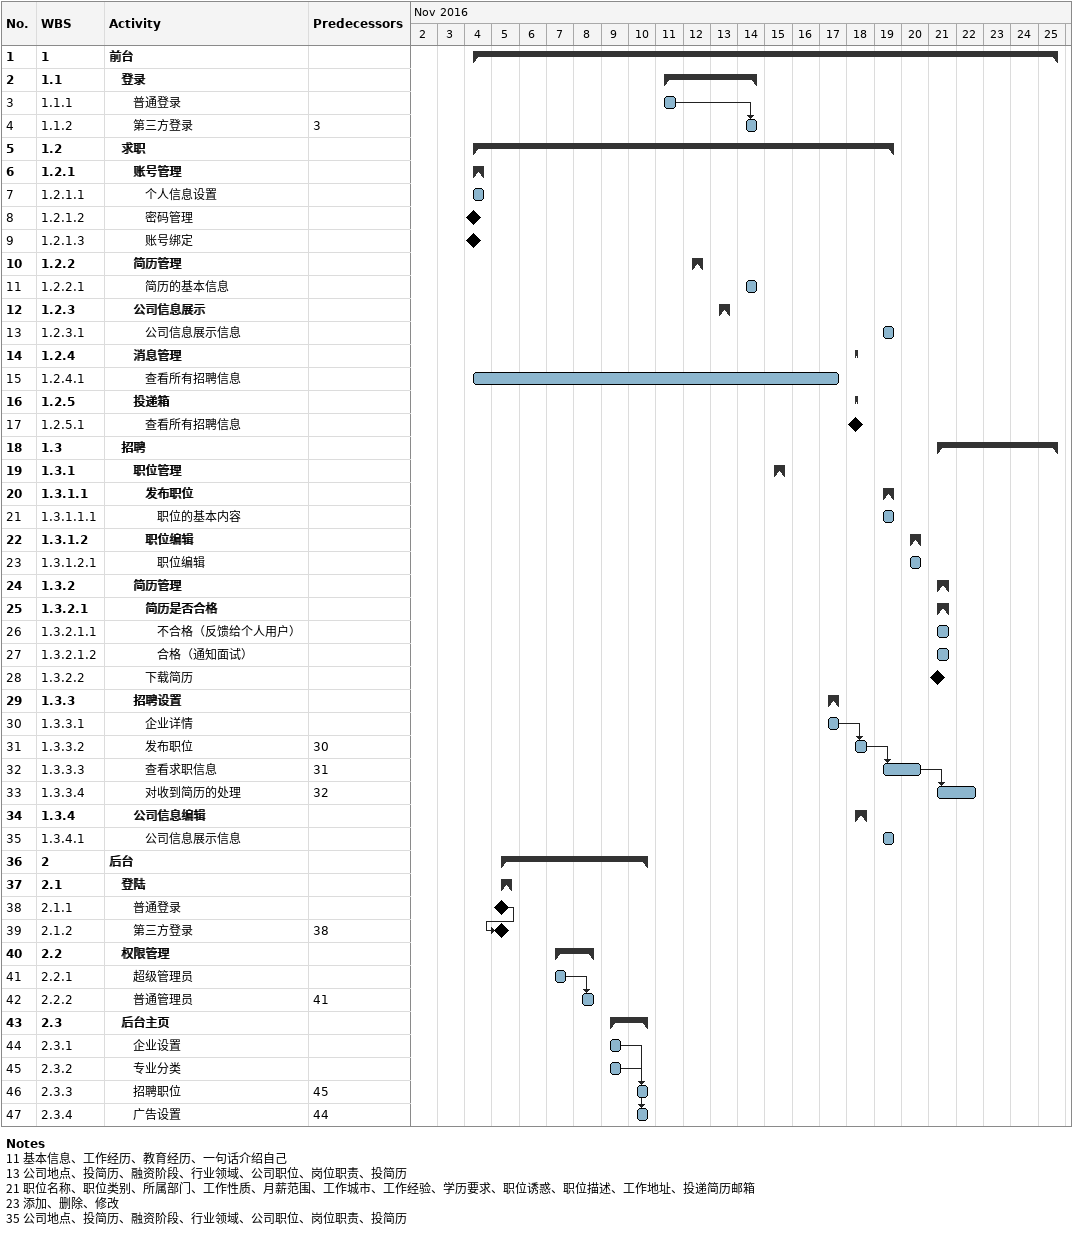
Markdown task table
| ID | WBS | Task | Start | Finish | Predecessors |
|---|---|---|---|---|---|
| 1 | 1 | **前台** | 2016-11-04 | 2016-11-25 |  |
| 2 | 1.1 | **登录** | 2016-11-11 | 2016-11-14 |  |
| 3 | 1.1.1 | 普通登录 | 2016-11-11 | 2016-11-11 |  |
| 4 | 1.1.2 | 第三方登录 | 2016-11-14 | 2016-11-14 | 3 |
| 5 | 1.2 | **求职** | 2016-11-04 | 2016-11-19 |  |
| 6 | 1.2.1 | **账号管理** | 2016-11-04 | 2016-11-04 |  |
| 7 | 1.2.1.1 | 个人信息设置 | 2016-11-04 | 2016-11-04 |  |
| 8 | 1.2.1.2 | 密码管理 (milestone) | 2016-11-04 | 2016-11-04 |  |
| 9 | 1.2.1.3 | 账号绑定 (milestone) | 2016-11-04 | 2016-11-04 |  |
| 10 | 1.2.2 | **简历管理** | 2016-11-12 | 2016-11-12 |  |
| 11 | 1.2.2.1 | 简历的基本信息 | 2016-11-14 | 2016-11-14 |  |
| 12 | 1.2.3 | **公司信息展示** | 2016-11-13 | 2016-11-13 |  |
| 13 | 1.2.3.1 | 公司信息展示信息 | 2016-11-19 | 2016-11-19 |  |
| 14 | 1.2.4 | **消息管理** | 2016-11-18 | 2016-11-18 |  |
| 15 | 1.2.4.1 | 查看所有招聘信息 | 2016-11-04 | 2016-11-17 |  |
| 16 | 1.2.5 | **投递箱** | 2016-11-18 | 2016-11-18 |  |
| 17 | 1.2.5.1 | 查看所有招聘信息 (milestone) | 2016-11-18 | 2016-11-18 |  |
| 18 | 1.3 | **招聘** | 2016-11-21 | 2016-11-25 |  |
| 19 | 1.3.1 | **职位管理** | 2016-11-15 | 2016-11-15 |  |
| 20 | 1.3.1.1 | **发布职位** | 2016-11-19 | 2016-11-19 |  |
| 21 | 1.3.1.1.1 | 职位的基本内容 | 2016-11-19 | 2016-11-19 |  |
| 22 | 1.3.1.2 | **职位编辑** | 2016-11-20 | 2016-11-20 |  |
| 23 | 1.3.1.2.1 | 职位编辑 | 2016-11-20 | 2016-11-20 |  |
| 24 | 1.3.2 | **简历管理** | 2016-11-21 | 2016-11-21 |  |
| 25 | 1.3.2.1 | **简历是否合格** | 2016-11-21 | 2016-11-21 |  |
| 26 | 1.3.2.1.1 | 不合格（反馈给个人用户） | 2016-11-21 | 2016-11-21 |  |
| 27 | 1.3.2.1.2 | 合格（通知面试） | 2016-11-21 | 2016-11-21 |  |
| 28 | 1.3.2.2 | 下载简历 (milestone) | 2016-11-21 | 2016-11-21 |  |
| 29 | 1.3.3 | **招聘设置** | 2016-11-17 | 2016-11-17 |  |
| 30 | 1.3.3.1 | 企业详情 | 2016-11-17 | 2016-11-17 |  |
| 31 | 1.3.3.2 | 发布职位 | 2016-11-18 | 2016-11-18 | 30 |
| 32 | 1.3.3.3 | 查看求职信息 | 2016-11-19 | 2016-11-20 | 31 |
| 33 | 1.3.3.4 | 对收到简历的处理 | 2016-11-21 | 2016-11-22 | 32 |
| 34 | 1.3.4 | **公司信息编辑** | 2016-11-18 | 2016-11-18 |  |
| 35 | 1.3.4.1 | 公司信息展示信息 | 2016-11-19 | 2016-11-19 |  |
| 36 | 2 | **后台** | 2016-11-05 | 2016-11-10 |  |
| 37 | 2.1 | **登陆** | 2016-11-05 | 2016-11-05 |  |
| 38 | 2.1.1 | 普通登录 (milestone) | 2016-11-05 | 2016-11-05 |  |
| 39 | 2.1.2 | 第三方登录 (milestone) | 2016-11-05 | 2016-11-05 | 38 |
| 40 | 2.2 | **权限管理** | 2016-11-07 | 2016-11-08 |  |
| 41 | 2.2.1 | 超级管理员 | 2016-11-07 | 2016-11-07 |  |
| 42 | 2.2.2 | 普通管理员 | 2016-11-08 | 2016-11-08 | 41 |
| 43 | 2.3 | **后台主页** | 2016-11-09 | 2016-11-10 |  |
| 44 | 2.3.1 | 企业设置 | 2016-11-09 | 2016-11-09 |  |
| 45 | 2.3.2 | 专业分类 | 2016-11-09 | 2016-11-09 |  |
| 46 | 2.3.3 | 招聘职位 | 2016-11-10 | 2016-11-10 | 45 |
| 47 | 2.3.4 | 广告设置 | 2016-11-10 | 2016-11-10 | 44 |

Notes
- 11: 基本信息、工作经历、教育经历、一句话介绍自己
- 13: 公司地点、投简历、融资阶段、行业领域、公司职位、岗位职责、投简历
- 21: 职位名称、职位类别、所属部门、工作性质、月薪范围、工作城市、工作经验、学历要求、职位诱惑、职位描述、工作地址、投递简历邮箱
- 23: 添加、删除、修改
- 35: 公司地点、投简历、融资阶段、行业领域、公司职位、岗位职责、投简历
